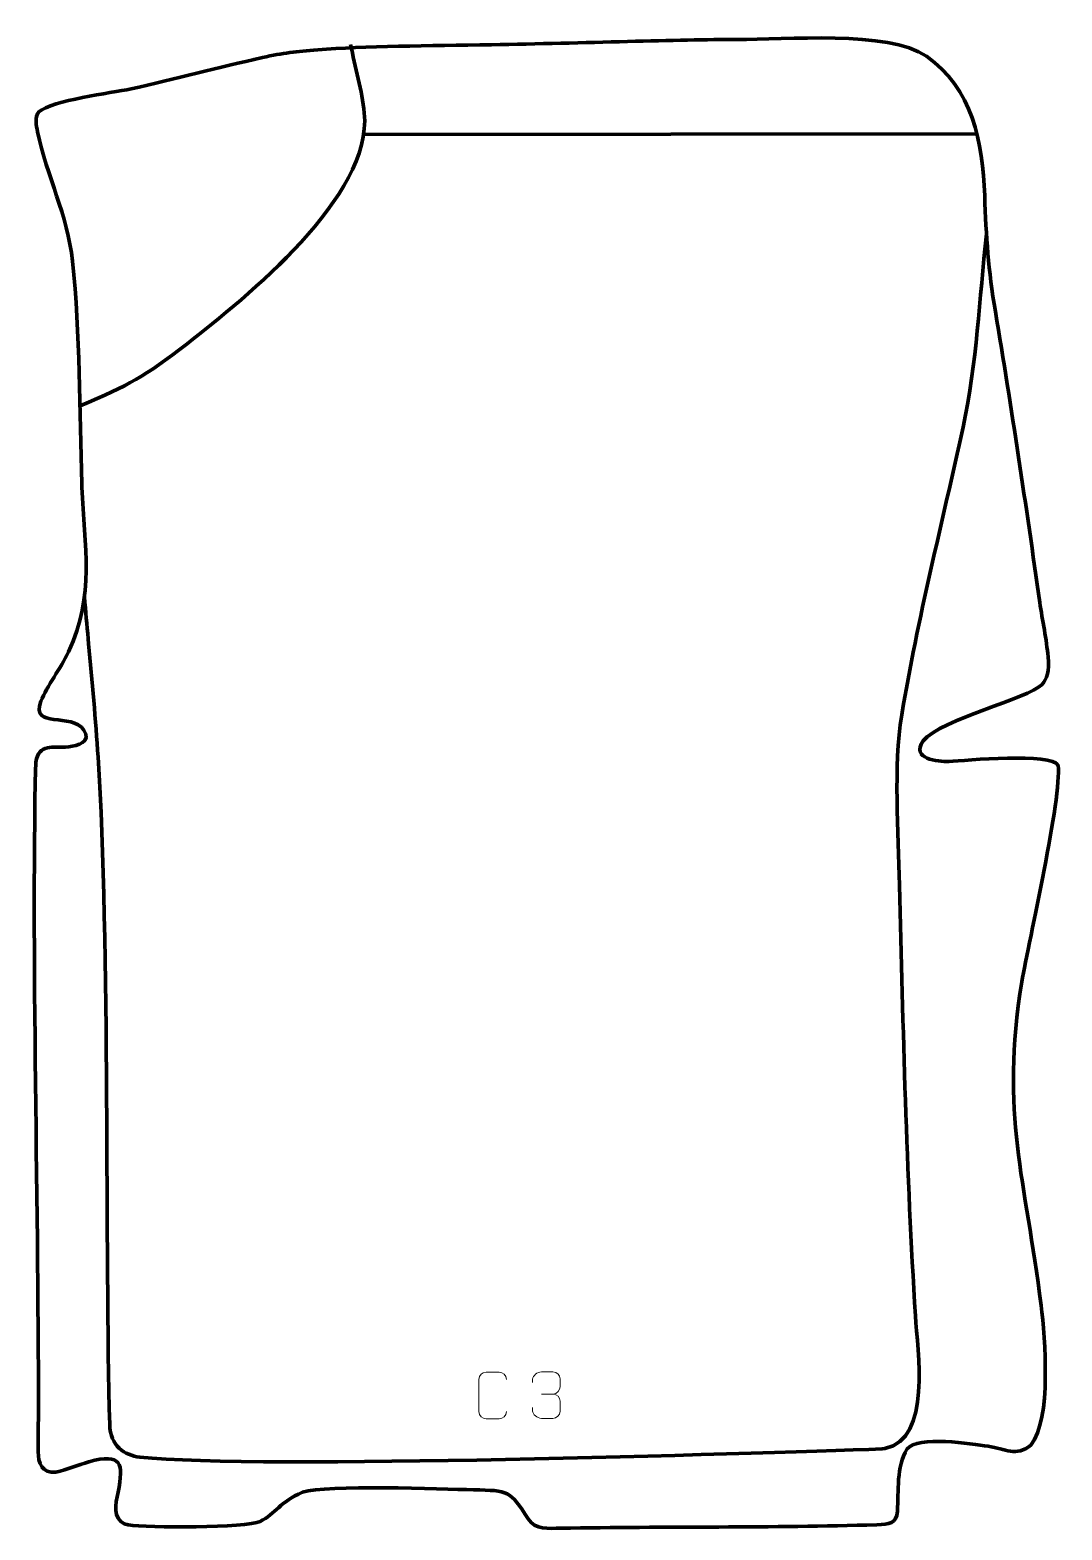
# Model space of a CAD drawing. Header units: millimetres. Extents: x -602 to -48, y 50 to 855.
import ezdxf

# ---------------------------------------------------------------- set-up
doc = ezdxf.new("R2010")
doc.units = ezdxf.units.MM
doc.header["$MEASUREMENT"] = 0
doc.layers.add('layer 2', color=7, linetype='Continuous')
doc.layers.add('layer 3', color=7, linetype='Continuous')

msp = doc.modelspace()

# ---------------------------------------------------------------- linework, layer by layer
at = {"layer": 'layer 2', "color": 142, "lineweight": 158}
for points, knots in [([(-575.5547, 653.237), (-548.7649, 664.5333), (-541.3666, 668.567), (-518.1044, 686.5651), (-518.1044, 686.5651), (-486.0481, 711.6052), (-418.6078, 765.7173), (-422.9206, 810.4595), (-422.9206, 810.4595), (-424.0696, 822.3803), (-427.9572, 835.3076), (-430.2705, 847.2278)], [0, 0, 0, 0, 0.25, 0.25, 0.25, 0.25, 0.5, 0.5, 0.5, 0.5, 1, 1, 1, 1]), ([(-88.8979, 745.411), (-92.8964, 709.8009), (-93.8604, 677.2258), (-101.4894, 641.7487), (-101.4894, 641.7487), (-112.5843, 590.7944), (-125.8642, 538.6079), (-134.4411, 487.314), (-134.4411, 487.314), (-138.9249, 459.4205), (-136.2128, 424.5122), (-135.5631, 395.8585), (-135.5631, 395.8585), (-133.7159, 319.0728), (-131.866, 241.4162), (-127.0687, 164.7837), (-127.0687, 164.7837), (-125.9113, 146.2959), (-118.1971, 98.1454), (-143.4194, 93.5761), (-143.4194, 93.5761), (-143.4194, 93.5761), (-144.8806, 93.3114), (-144.8806, 93.3114), (-144.8806, 93.3114), (-216.5534, 90.8977), (-479.4456, 82.0288), (-543.4514, 88.8921), (-543.4514, 88.8921), (-551.6842, 89.7749), (-559.3148, 94.9805), (-559.6261, 106.312), (-559.6261, 106.312), (-562.1492, 198.147), (-559.4592, 364.8552), (-565.84, 464.613), (-565.84, 464.613), (-567.0979, 484.2789), (-569.1181, 505.6328), (-570.9103, 525.4401), (-570.9103, 525.4401), (-571.5803, 532.8444), (-572.2503, 540.2487), (-572.9204, 547.653), (-572.9204, 547.653), (-572.9204, 547.653), (-573.1884, 550.6147), (-573.1884, 550.6147)], [0, 0, 0, 0, 0.07692308, 0.07692308, 0.07692308, 0.07692308, 0.15384615, 0.15384615, 0.15384615, 0.15384615, 0.23076923, 0.23076923, 0.23076923, 0.23076923, 0.30769231, 0.30769231, 0.30769231, 0.30769231, 0.38461538, 0.38461538, 0.38461538, 0.38461538, 0.46153846, 0.46153846, 0.46153846, 0.46153846, 0.53846154, 0.53846154, 0.53846154, 0.53846154, 0.61538462, 0.61538462, 0.61538462, 0.61538462, 0.69230769, 0.69230769, 0.69230769, 0.69230769, 0.76923077, 0.76923077, 0.76923077, 0.76923077, 0.84615385, 0.84615385, 0.84615385, 0.84615385, 1, 1, 1, 1])]:
    msp.add_open_spline(points, degree=3, knots=knots, dxfattribs=at)
msp.add_open_spline([(-422.6801, 798.9301), (-422.6801, 798.9301), (-94.0578, 799.1612), (-94.0578, 799.1612)], degree=3, dxfattribs=at)
at = {"layer": 'layer 2', "color": 250, "lineweight": 9}
for points, knots in [([(-346.5796, 113.3128), (-346.7194, 110.9894), (-348.3966, 109.5098), (-350.5443, 109.499), (-350.5443, 109.499), (-352.8762, 109.4994), (-355.2081, 109.4994), (-357.5396, 109.499), (-357.5396, 109.499), (-359.4646, 109.3936), (-361.4367, 111.2781), (-361.4255, 113.2954), (-361.4255, 113.2954), (-361.4251, 119.0655), (-361.4251, 124.8352), (-361.4255, 130.6045), (-361.4255, 130.6045), (-361.4213, 132.7426), (-359.6746, 134.4618), (-357.5222, 134.4483), (-357.5222, 134.4483), (-355.1965, 134.4483), (-352.8704, 134.4483), (-350.5443, 134.4483), (-350.5443, 134.4483), (-348.5977, 134.4838), (-346.6063, 132.9923), (-346.5796, 130.5547)], [0, 0, 0, 0, 0.125, 0.125, 0.125, 0.125, 0.25, 0.25, 0.25, 0.25, 0.375, 0.375, 0.375, 0.375, 0.5, 0.5, 0.5, 0.5, 0.625, 0.625, 0.625, 0.625, 0.75, 0.75, 0.75, 0.75, 1, 1, 1, 1]), ([(-332.5533, 128.9459), (-332.5533, 128.9459), (-332.5533, 130.8031), (-332.5533, 130.8031), (-332.5533, 130.8031), (-332.5676, 132.545), (-329.9031, 134.6631), (-327.844, 134.6404), (-327.844, 134.6404), (-325.7799, 134.6404), (-323.7159, 134.6404), (-321.6522, 134.6404), (-321.6522, 134.6404), (-319.4577, 134.6492), (-317.8594, 132.8024), (-317.815, 130.8903), (-317.815, 130.8903), (-317.8154, 129.4552), (-317.8154, 128.0201), (-317.815, 126.5846), (-317.815, 126.5846), (-317.8636, 124.9311), (-319.4662, 122.7011), (-321.6645, 122.7111), (-321.6645, 122.7111), (-319.4608, 122.6999), (-317.8528, 120.8967), (-317.7988, 118.8372), (-317.7988, 118.8372), (-317.7992, 117.0525), (-317.7992, 115.2678), (-317.7988, 113.4827), (-317.7988, 113.4827), (-317.7887, 111.4213), (-319.8436, 109.6582), (-321.6645, 109.6663), (-321.6645, 109.6663), (-323.7298, 109.6666), (-325.795, 109.6666), (-327.8606, 109.6663), (-327.8606, 109.6663), (-330.0292, 109.6778), (-332.5602, 112.078), (-332.5788, 113.5398), (-332.5788, 113.5398), (-332.5788, 113.5398), (-332.5788, 115.4484), (-332.5788, 115.4484)], [0, 0, 0, 0, 0.07692308, 0.07692308, 0.07692308, 0.07692308, 0.15384615, 0.15384615, 0.15384615, 0.15384615, 0.23076923, 0.23076923, 0.23076923, 0.23076923, 0.30769231, 0.30769231, 0.30769231, 0.30769231, 0.38461538, 0.38461538, 0.38461538, 0.38461538, 0.46153846, 0.46153846, 0.46153846, 0.46153846, 0.53846154, 0.53846154, 0.53846154, 0.53846154, 0.61538462, 0.61538462, 0.61538462, 0.61538462, 0.69230769, 0.69230769, 0.69230769, 0.69230769, 0.76923077, 0.76923077, 0.76923077, 0.76923077, 0.84615385, 0.84615385, 0.84615385, 0.84615385, 1, 1, 1, 1])]:
    msp.add_open_spline(points, degree=3, knots=knots, dxfattribs=at)
msp.add_open_spline([(-327.8436, 122.7007), (-327.8436, 122.7007), (-321.6472, 122.7007), (-321.6472, 122.7007)], degree=3, dxfattribs=at)
at = {"layer": 'layer 3', "color": 242, "lineweight": 158}
msp.add_open_spline([(-548.1234, 823.3748), (-524.556, 828.5736), (-501.1763, 834.8787), (-477.6604, 840.1676), (-477.6604, 840.1676), (-466.4494, 842.6888), (-459.4158, 843.4311), (-447.955, 844.3315), (-447.955, 844.3315), (-423.2021, 846.2764), (-388.1981, 846.5906), (-354.6835, 847.1069), (-354.6835, 847.1069), (-305.1595, 847.8698), (-253.4482, 849.9952), (-222.9349, 849.8514), (-222.9349, 849.8514), (-197.4078, 849.7311), (-141.6422, 854.9865), (-121.1908, 840.9032), (-121.1908, 840.9032), (-96.51, 823.9075), (-90.876, 794.4649), (-89.8747, 766.1682), (-89.8747, 766.1682), (-89.0838, 743.8173), (-87.9158, 726.2541), (-84.1342, 703.7956), (-84.1342, 703.7956), (-75.384, 651.8299), (-67.682, 599.7456), (-60.2623, 547.5765), (-60.2623, 547.5765), (-58.9297, 538.3821), (-56.6396, 527.4473), (-55.8242, 518.5019), (-55.8242, 518.5019), (-55.1272, 510.8565), (-56.3837, 506.5514), (-59.0856, 503.7282), (-59.0856, 503.7282), (-66.6332, 495.8414), (-112.9524, 485.3752), (-122.9781, 473.3365), (-122.9781, 473.3365), (-129.741, 463.509), (-115.1241, 462.316), (-109.0066, 462.2764), (-109.0066, 462.2764), (-100.4351, 462.8567), (-53.6335, 467.3295), (-50.4324, 460.1304), (-50.4324, 460.1304), (-48.3638, 443.6885), (-66.0387, 365.7806), (-69.9977, 344.0829), (-69.9977, 344.0829), (-81.5775, 272.7462), (-68.0505, 238.4196), (-59.5609, 170.3173), (-59.5609, 170.3173), (-57.4939, 152.6434), (-53.8443, 109.4904), (-65.0179, 95.2797), (-65.0179, 95.2797), (-73.0655, 88.9332), (-78.6472, 93.2942), (-88.0298, 94.6915), (-88.0298, 94.6915), (-96.9366, 96.0179), (-125.716, 100.682), (-131.6477, 93.1565), (-131.6477, 93.1565), (-137.3535, 83.6572), (-136.0103, 70.592), (-136.7012, 59.9225), (-136.7012, 59.9225), (-137.1488, 53.0089), (-141.2608, 52.8676), (-147.7532, 52.5686), (-147.7532, 52.5686), (-204.3221, 50.8382), (-260.9556, 51.6883), (-317.5542, 50.7329), (-317.5542, 50.7329), (-323.9998, 50.6241), (-331.1896, 49.7643), (-334.9507, 55.6841), (-334.9507, 55.6841), (-344.6372, 71.0954), (-345.5282, 70.8975), (-364.2937, 71.3512), (-364.2937, 71.3512), (-381.6133, 71.8087), (-443.3108, 74.1421), (-456.0392, 70.0428), (-456.0392, 70.0428), (-468.1127, 64.9211), (-470.6523, 58.5111), (-478.8521, 54.3484), (-478.8521, 54.3484), (-485.9329, 50.7538), (-540.0259, 50.8268), (-549.5097, 52.4928), (-549.5097, 52.4928), (-550.2665, 52.6258), (-550.7295, 52.744), (-551.4511, 52.9715), (-551.4511, 52.9715), (-558.4139, 56.2577), (-556.41, 63.5325), (-555.1413, 70.0186), (-555.1413, 70.0186), (-552.088, 85.627), (-553.0221, 91.1855), (-570.7893, 86.3856), (-570.7893, 86.3856), (-576.9042, 84.7336), (-582.0355, 82.1779), (-588.488, 80.875), (-588.488, 80.875), (-596.1007, 79.9927), (-598.0434, 85.722), (-597.9982, 91.7677), (-597.9982, 91.7677), (-597.1517, 204.9176), (-601.9226, 351.3772), (-599.3481, 461.9388), (-599.3481, 461.9388), (-597.438, 472.3341), (-590.4667, 469.2736), (-581.6256, 470.1925), (-581.6256, 470.1925), (-576.8582, 470.688), (-569.2037, 472.7339), (-573.416, 479.164), (-573.416, 479.164), (-579.8039, 488.9151), (-602.4038, 479.606), (-596.5406, 494.6097), (-596.5406, 494.6097), (-593.3044, 502.8909), (-585.9642, 512.125), (-581.7369, 521.1659), (-581.7369, 521.1659), (-567.3684, 551.8964), (-573.2041, 577.4933), (-574.5339, 609.6509), (-574.5339, 609.6509), (-574.5339, 609.6509), (-574.6019, 611.2954), (-574.6019, 611.2954), (-574.6019, 611.2954), (-575.817, 650.7022), (-575.4254, 691.7188), (-579.6038, 730.8318), (-579.6038, 730.8318), (-582.288, 755.9588), (-593.305, 776.1713), (-598.3314, 800.3814), (-598.3314, 800.3814), (-599.0023, 803.7306), (-599.9816, 808.1383), (-597.7363, 811.0618), (-597.7363, 811.0618), (-590.2511, 817.2391), (-559.1214, 821.0783), (-548.1234, 823.3748)], degree=3, knots=[0, 0, 0, 0, 0.02325581, 0.02325581, 0.02325581, 0.02325581, 0.04651163, 0.04651163, 0.04651163, 0.04651163, 0.06976744, 0.06976744, 0.06976744, 0.06976744, 0.09302326, 0.09302326, 0.09302326, 0.09302326, 0.11627907, 0.11627907, 0.11627907, 0.11627907, 0.13953488, 0.13953488, 0.13953488, 0.13953488, 0.1627907, 0.1627907, 0.1627907, 0.1627907, 0.18604651, 0.18604651, 0.18604651, 0.18604651, 0.20930233, 0.20930233, 0.20930233, 0.20930233, 0.23255814, 0.23255814, 0.23255814, 0.23255814, 0.25581395, 0.25581395, 0.25581395, 0.25581395, 0.27906977, 0.27906977, 0.27906977, 0.27906977, 0.30232558, 0.30232558, 0.30232558, 0.30232558, 0.3255814, 0.3255814, 0.3255814, 0.3255814, 0.34883721, 0.34883721, 0.34883721, 0.34883721, 0.37209302, 0.37209302, 0.37209302, 0.37209302, 0.39534884, 0.39534884, 0.39534884, 0.39534884, 0.41860465, 0.41860465, 0.41860465, 0.41860465, 0.44186047, 0.44186047, 0.44186047, 0.44186047, 0.46511628, 0.46511628, 0.46511628, 0.46511628, 0.48837209, 0.48837209, 0.48837209, 0.48837209, 0.51162791, 0.51162791, 0.51162791, 0.51162791, 0.53488372, 0.53488372, 0.53488372, 0.53488372, 0.55813953, 0.55813953, 0.55813953, 0.55813953, 0.58139535, 0.58139535, 0.58139535, 0.58139535, 0.60465116, 0.60465116, 0.60465116, 0.60465116, 0.62790698, 0.62790698, 0.62790698, 0.62790698, 0.65116279, 0.65116279, 0.65116279, 0.65116279, 0.6744186, 0.6744186, 0.6744186, 0.6744186, 0.69767442, 0.69767442, 0.69767442, 0.69767442, 0.72093023, 0.72093023, 0.72093023, 0.72093023, 0.74418605, 0.74418605, 0.74418605, 0.74418605, 0.76744186, 0.76744186, 0.76744186, 0.76744186, 0.79069767, 0.79069767, 0.79069767, 0.79069767, 0.81395349, 0.81395349, 0.81395349, 0.81395349, 0.8372093, 0.8372093, 0.8372093, 0.8372093, 0.86046512, 0.86046512, 0.86046512, 0.86046512, 0.88372093, 0.88372093, 0.88372093, 0.88372093, 0.90697674, 0.90697674, 0.90697674, 0.90697674, 0.93023256, 0.93023256, 0.93023256, 0.93023256, 0.95348837, 0.95348837, 0.95348837, 0.95348837, 1, 1, 1, 1], dxfattribs=at)

doc.saveas('drawing.dxf')
